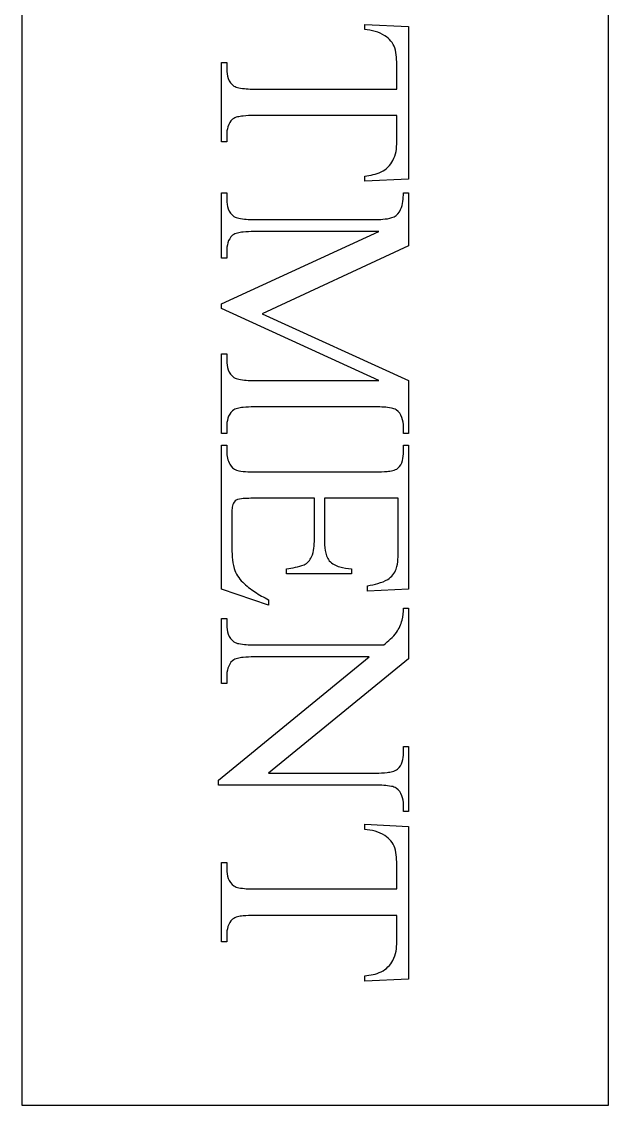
# Model space of a CAD drawing. Header units: millimetres. Extents: x -2342 to -1352, y 819 to 2802.
# Drawn here: x -2342 to -2042, y 819 to 1373 of the extents above; entities that cross this region are included whole.
import ezdxf

# ---------------------------------------------------------------- set-up
doc = ezdxf.new("R2010")
doc.units = ezdxf.units.MM
doc.layers.add('Image_1', color=70, linetype='Continuous')

msp = doc.modelspace()

# ---------------------------------------------------------------- linework, layer by layer
at = {"layer": 'Image_1'}
msp.add_lwpolyline([(-2342.36, 818.88), (-2042.36, 818.88), (-2042.36, 2678.88), (-2342.36, 2678.88)], close=True, dxfattribs=at)
for points in [[(-2144.55, 1292.35), (-2166.96, 1291.3), (-2166.96, 1293.97, 0.021838), (-2162.65, 1294.71, 0.062331), (-2158.5, 1296.09, 0.154231), (-2152.51, 1301.94, 0.079974), (-2150.94, 1306.57, 0.04497), (-2150.54, 1311.45), (-2150.54, 1324.91), (-2223.55, 1324.91, 0.026807), (-2229.16, 1324.65, 0.033634), (-2231.96, 1324.17, 0.109561), (-2234.54, 1323.01, 0.135554), (-2236.9, 1319.2, 0.075342), (-2237.5, 1314.76), (-2237.5, 1311.45), (-2240.11, 1311.45), (-2240.11, 1351.97), (-2237.5, 1351.97), (-2237.5, 1348.59, 0.088077), (-2236.75, 1343.83, 0.157176), (-2233.83, 1339.99, 0.089712), (-2231.38, 1339.06, 0.049502), (-2223.55, 1338.44), (-2150.54, 1338.44), (-2150.54, 1349.93, 0.019038), (-2150.7, 1354.72, 0.059342), (-2151.53, 1359.44, 0.158532), (-2156.67, 1365.71, 0.082771), (-2161.61, 1367.93, 0.048119), (-2166.96, 1368.81), (-2166.96, 1371.49), (-2144.55, 1370.36)], [(-2240.11, 1228.65), (-2159.7, 1265.57), (-2223.55, 1265.57, 0.026807), (-2229.16, 1265.31, 0.033634), (-2231.96, 1264.83, 0.109561), (-2234.54, 1263.67, 0.139863), (-2236.91, 1259.87, 0.07437), (-2237.5, 1255.43), (-2237.5, 1252.04), (-2240.11, 1252.04), (-2240.11, 1285.31), (-2237.5, 1285.31), (-2237.5, 1281.92, 0.088077), (-2236.75, 1277.16, 0.157176), (-2233.83, 1273.33, 0.089712), (-2231.38, 1272.39, 0.049502), (-2223.55, 1271.78), (-2161.11, 1271.78, 0.02925), (-2156.46, 1272.02, 0.081697), (-2151.95, 1273.18, 0.16597), (-2148.57, 1276.85, 0.087305), (-2147.4, 1281, 0.031788), (-2147.16, 1285.31), (-2144.55, 1285.31), (-2144.55, 1258.24), (-2219.32, 1223.57), (-2144.55, 1189.47), (-2144.55, 1162.41), (-2147.16, 1162.41), (-2147.16, 1165.72, 0.086913), (-2147.9, 1170.51, 0.158352), (-2150.82, 1174.39, 0.089712), (-2153.28, 1175.32, 0.049502), (-2161.11, 1175.94), (-2223.55, 1175.94, 0.027798), (-2229.17, 1175.66, 0.035044), (-2231.97, 1175.17, 0.112096), (-2234.54, 1173.96, 0.139863), (-2236.91, 1170.16, 0.07437), (-2237.5, 1165.72), (-2237.5, 1162.41), (-2240.11, 1162.41), (-2240.11, 1203), (-2237.5, 1203), (-2237.5, 1199.61, 0.087009), (-2236.76, 1194.85, 0.161733), (-2233.83, 1191.02, 0.089712), (-2231.38, 1190.08, 0.049502), (-2223.55, 1189.47), (-2159.7, 1189.47), (-2240.11, 1226.32)], [(-2149.76, 1129.21), (-2187.54, 1129.21), (-2187.54, 1108.21, 0.039489), (-2187.14, 1102.56, 0.044103), (-2186.46, 1099.79, 0.096518), (-2185.07, 1097.29, 0.139572), (-2179.75, 1094.16, 0.058716), (-2173.65, 1093.2), (-2173.65, 1090.6), (-2206.92, 1090.6), (-2206.92, 1093.2, 0.012342), (-2202.39, 1093.94, 0.054986), (-2197.97, 1095.18, 0.164957), (-2194.09, 1099.33, 0.078741), (-2192.93, 1103.7, 0.031108), (-2192.68, 1108.21), (-2192.68, 1129.21), (-2224.18, 1129.21, 0.010602), (-2228.07, 1129.14, 0.059336), (-2231.93, 1128.65, 0.16256), (-2234.12, 1126.68, 0.089958), (-2234.77, 1124.04, 0.025238), (-2234.89, 1121.32), (-2234.89, 1105.11, 0.018103), (-2234.7, 1099.19, 0.052247), (-2233.76, 1093.34, 0.119607), (-2229.32, 1086.3, 0.050282), (-2223.06, 1081.35, 0.024863), (-2216.15, 1077.35), (-2216.15, 1074.53), (-2240.11, 1082.77), (-2240.11, 1156.42), (-2237.5, 1156.42), (-2237.5, 1153.03, 0.125312), (-2235.88, 1146.62, 0.204137), (-2232.5, 1143.59, 0.062391), (-2227.91, 1142.87, 0.015227), (-2223.26, 1142.74), (-2161.18, 1142.74, 0.024687), (-2155.47, 1142.99, 0.031601), (-2152.62, 1143.44, 0.110898), (-2149.98, 1144.58, 0.144087), (-2147.69, 1148.51, 0.066554), (-2147.16, 1153.03), (-2147.16, 1156.42), (-2144.55, 1156.42), (-2144.55, 1082.77), (-2165.48, 1081.72), (-2165.48, 1084.47, 0.021149), (-2160.17, 1085.71, 0.067714), (-2155.12, 1087.78, 0.157596), (-2150.82, 1093.06, 0.06346), (-2149.93, 1097.99, 0.019169), (-2149.76, 1103)], [(-2144.55, 1073.12), (-2144.55, 1047.19), (-2216.22, 988.77), (-2161.11, 988.77, 0.027798), (-2155.48, 989.04, 0.035044), (-2152.69, 989.54, 0.112096), (-2150.12, 990.74, 0.139863), (-2147.75, 994.54, 0.07437), (-2147.16, 998.98), (-2147.16, 1002.3), (-2144.55, 1002.3), (-2144.55, 969.04), (-2147.16, 969.04), (-2147.16, 972.42, 0.088077), (-2147.91, 977.18, 0.157176), (-2150.82, 981.02, 0.089712), (-2153.28, 981.95, 0.049502), (-2161.11, 982.57), (-2241.66, 982.57), (-2241.66, 985.1), (-2164.7, 1048.1), (-2223.55, 1048.1, 0.026807), (-2229.16, 1047.84, 0.033634), (-2231.96, 1047.36, 0.109561), (-2234.54, 1046.2, 0.135554), (-2236.9, 1042.39, 0.075342), (-2237.5, 1037.95), (-2237.5, 1034.57), (-2240.11, 1034.57), (-2240.11, 1067.83), (-2237.5, 1067.83), (-2237.5, 1064.52, 0.086913), (-2236.76, 1059.73, 0.158352), (-2233.83, 1055.85, 0.089712), (-2231.38, 1054.92, 0.049502), (-2223.55, 1054.3), (-2157.09, 1054.3, 0.013149), (-2153.73, 1057.32, 0.043274), (-2150.68, 1060.65, 0.074613), (-2147.79, 1066.92, 0.066153), (-2147.16, 1073.12)], [(-2144.55, 883.41), (-2166.96, 882.36), (-2166.96, 885.03, 0.021838), (-2162.65, 885.77, 0.062331), (-2158.5, 887.15, 0.154231), (-2152.51, 893, 0.079974), (-2150.94, 897.63, 0.04497), (-2150.54, 902.51), (-2150.54, 915.97), (-2223.55, 915.97, 0.026807), (-2229.16, 915.71, 0.033634), (-2231.96, 915.23, 0.109561), (-2234.54, 914.07, 0.135554), (-2236.9, 910.26, 0.075342), (-2237.5, 905.82), (-2237.5, 902.51), (-2240.11, 902.51), (-2240.11, 943.03), (-2237.5, 943.03), (-2237.5, 939.65, 0.088077), (-2236.75, 934.89, 0.157176), (-2233.83, 931.05, 0.089712), (-2231.38, 930.12, 0.049502), (-2223.55, 929.5), (-2150.54, 929.5), (-2150.54, 940.99, 0.019038), (-2150.7, 945.78, 0.059342), (-2151.53, 950.5, 0.158532), (-2156.67, 956.77, 0.082771), (-2161.61, 958.99, 0.048119), (-2166.96, 959.87), (-2166.96, 962.55), (-2144.55, 961.42)]]:
    msp.add_lwpolyline(points, format="xyb", close=True, dxfattribs=at)

doc.saveas('drawing.dxf')
